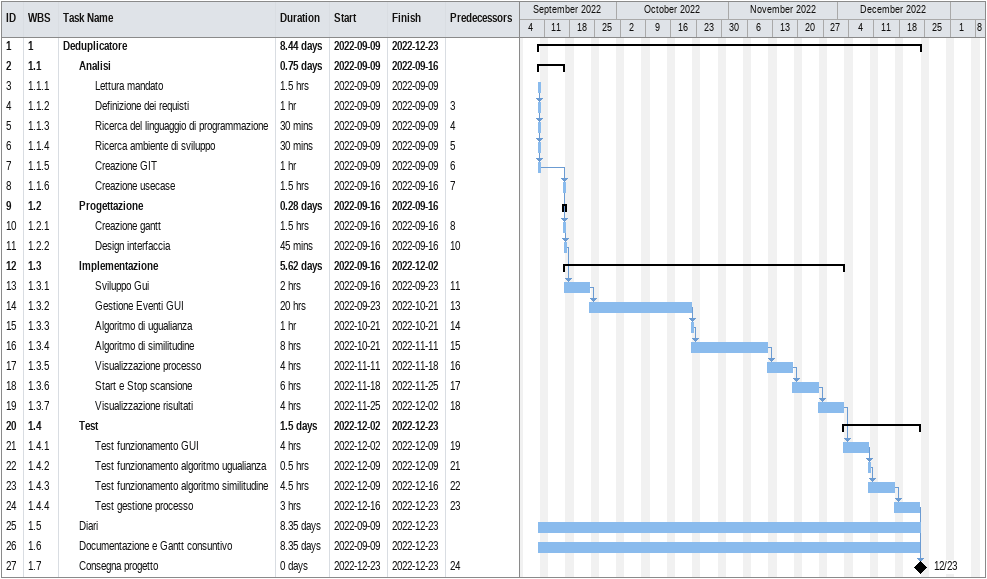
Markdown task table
| ID | WBS | Task | Duration | Start | Finish | Predecessors |
|---|---|---|---|---|---|---|
| 1 | 1 | **Deduplicatore** | 8.44d | 2022-09-09 | 2022-12-23 |  |
| 2 | 1.1 | **Analisi** | 0.75d | 2022-09-09 | 2022-09-16 |  |
| 3 | 1.1.1 | Lettura mandato | 1.5h | 2022-09-09 | 2022-09-09 |  |
| 4 | 1.1.2 | Definizione dei requisti | 1h | 2022-09-09 | 2022-09-09 | 3 |
| 5 | 1.1.3 | Ricerca del linguaggio di programmazione | 30min | 2022-09-09 | 2022-09-09 | 4 |
| 6 | 1.1.4 | Ricerca ambiente di sviluppo | 30min | 2022-09-09 | 2022-09-09 | 5 |
| 7 | 1.1.5 | Creazione GIT | 1h | 2022-09-09 | 2022-09-09 | 6 |
| 8 | 1.1.6 | Creazione usecase | 1.5h | 2022-09-16 | 2022-09-16 | 7 |
| 9 | 1.2 | **Progettazione** | 0.28d | 2022-09-16 | 2022-09-16 |  |
| 10 | 1.2.1 | Creazione gantt | 1.5h | 2022-09-16 | 2022-09-16 | 8 |
| 11 | 1.2.2 | Design interfaccia | 45min | 2022-09-16 | 2022-09-16 | 10 |
| 12 | 1.3 | **Implementazione** | 5.62d | 2022-09-16 | 2022-12-02 |  |
| 13 | 1.3.1 | Sviluppo Gui | 2h | 2022-09-16 | 2022-09-23 | 11 |
| 14 | 1.3.2 | Gestione Eventi GUI | 20h | 2022-09-23 | 2022-10-21 | 13 |
| 15 | 1.3.3 | Algoritmo di ugualianza | 1h | 2022-10-21 | 2022-10-21 | 14 |
| 16 | 1.3.4 | Algoritmo di similitudine | 8h | 2022-10-21 | 2022-11-11 | 15 |
| 17 | 1.3.5 | Visualizzazione processo | 4h | 2022-11-11 | 2022-11-18 | 16 |
| 18 | 1.3.6 | Start e Stop scansione | 6h | 2022-11-18 | 2022-11-25 | 17 |
| 19 | 1.3.7 | Visualizzazione risultati | 4h | 2022-11-25 | 2022-12-02 | 18 |
| 20 | 1.4 | **Test** | 1.5d | 2022-12-02 | 2022-12-23 |  |
| 21 | 1.4.1 | Test funzionamento GUI | 4h | 2022-12-02 | 2022-12-09 | 19 |
| 22 | 1.4.2 | Test funzionamento algoritmo ugualianza | 0.5h | 2022-12-09 | 2022-12-09 | 21 |
| 23 | 1.4.3 | Test funzionamento algoritmo similitudine | 4.5h | 2022-12-09 | 2022-12-16 | 22 |
| 24 | 1.4.4 | Test gestione processo | 3h | 2022-12-16 | 2022-12-23 | 23 |
| 25 | 1.5 | Diari | 8.35d | 2022-09-09 | 2022-12-23 |  |
| 26 | 1.6 | Documentazione e Gantt consuntivo | 8.35d | 2022-09-09 | 2022-12-23 |  |
| 27 | 1.7 | Consegna progetto | 0d | 2022-12-23 | 2022-12-23 | 24 |
